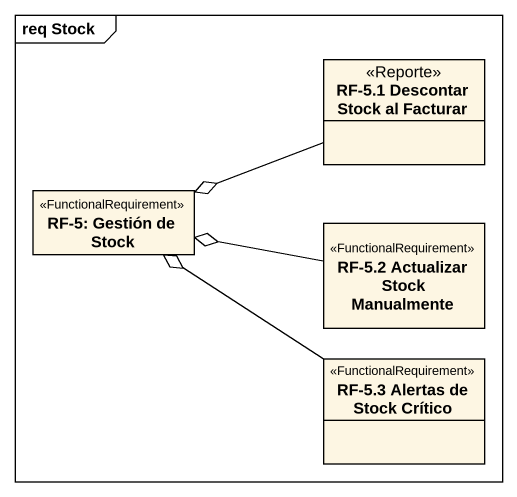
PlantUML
@startuml
mainframe req Stock
hide circle
hide empty members
class "RF-5.1 Descontar Stock al Facturar" as RF_5_1_Descontar_Stock_al <<Reporte>>
class "RF-5: Gestión de Stock" as RF_5_Gestión_de_Stock <<FunctionalRequirement>>
class "RF-5.2 Actualizar Stock Manualmente" as RF_5_2_Actualizar_Stock <<FunctionalRequirement>>
class "RF-5.3 Alertas de Stock Crítico" as RF_5_3_Alertas_de_Stock <<FunctionalRequirement>>
RF_5_1_Descontar_Stock_al -left-o RF_5_Gestión_de_Stock
RF_5_2_Actualizar_Stock -left-o RF_5_Gestión_de_Stock
RF_5_3_Alertas_de_Stock -up-o RF_5_Gestión_de_Stock
@enduml
